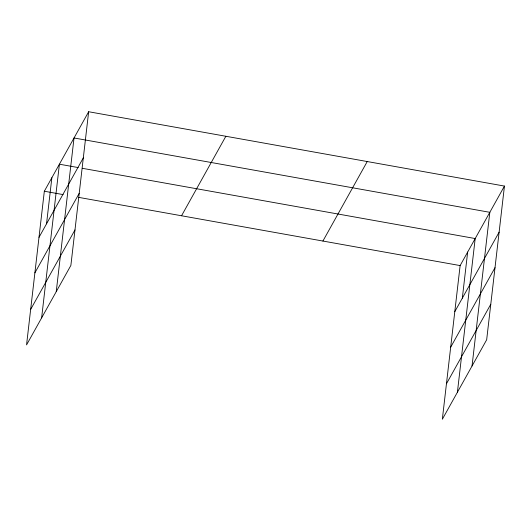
<?xml version="1.0" encoding="UTF-8"?>
<svg xmlns="http://www.w3.org/2000/svg" width="531" height="531" viewBox="0 0 531 531"><rect width="100%" height="100%" fill="white"/><g stroke="black" fill="none" stroke-linecap="round" stroke-linejoin="round"><path stroke-width="0.8" d="M88.657 111.736L44.332 191.233L26.55 344.924L70.875 265.42L88.657 111.736L504.45 186.076L486.668 339.767L442.343 419.264L460.125 265.58L504.45 186.076M46.536 223.83L51.865 177.719M41.624 317.896L59.406 164.205L78.19 167.564M56.246 291.658L74.028 137.967L489.821 212.314L472.039 365.998M462.322 298.17L467.658 252.059M457.41 392.236L475.192 238.545L82.272 168.294M38.995 237.344L83.321 157.846M34.887 272.848L79.212 193.344M30.659 309.42L74.984 229.923M181.542 215.772L225.867 136.268M322.914 241.047L367.24 161.543M454.788 311.69L499.113 232.186M450.68 347.188L495.005 267.684M446.452 383.767L490.777 304.263M44.332 191.233L63.116 194.592M78.634 197.366L460.125 265.58"/></g></svg>
